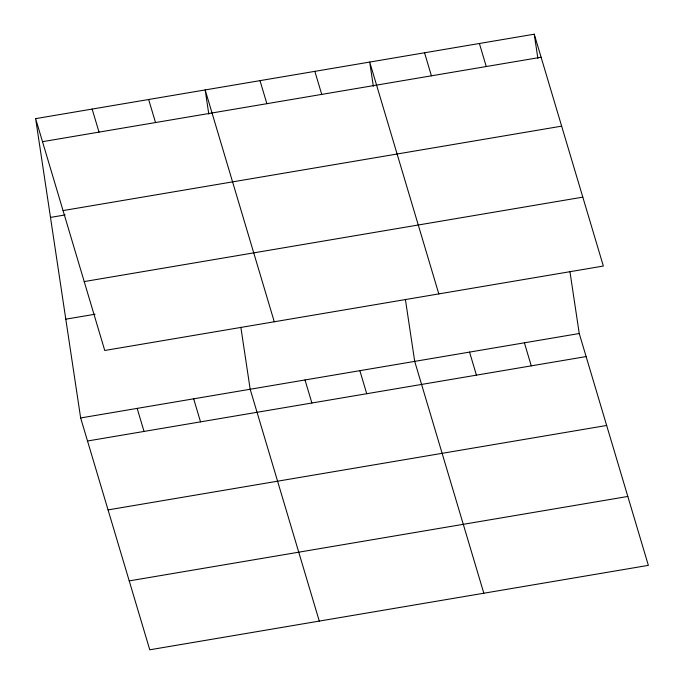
<?xml version="1.0" encoding="UTF-8"?>
<svg xmlns="http://www.w3.org/2000/svg" width="684" height="684" viewBox="0 0 684 684"><rect width="100%" height="100%" fill="white"/><g stroke="black" fill="none" stroke-linecap="round" stroke-linejoin="round"><path stroke-width="1.03" d="M35.636 118.64L534.238 34.2L603.348 266.042L104.755 350.482L35.636 118.64L80.652 417.958L149.762 649.8L648.364 565.36L579.245 333.518L569.926 271.522M42.511 141.682L541.104 57.242M63.048 210.587L561.649 126.147M50.496 217.409L65.142 214.93M84.209 281.577L582.811 197.137M65.792 319.18L95.093 314.221M80.652 417.958L579.245 333.518M87.518 441L586.12 356.569M108.063 509.905L606.657 425.465M129.225 580.896L627.818 496.456M479.39 43.485L486.264 66.528M524.397 342.812L531.271 365.854M424.542 52.779L431.416 75.821M469.557 352.098L476.423 375.14M438.812 293.906L369.702 62.064L373.336 86.235M483.827 593.225L414.709 361.383L405.39 299.387M314.854 71.35L321.719 94.392M359.861 370.677L366.735 393.719M260.006 80.644L266.88 103.686M305.021 379.962L311.887 403.004M274.275 321.771L205.166 89.929L208.8 114.1M319.283 621.089L250.173 389.247L240.845 327.251M148.65 99.496L155.524 122.539M193.666 398.823L200.532 421.866M92.143 109.064L99.018 132.115M137.159 408.391L144.025 431.433M534.238 34.2L537.872 58.371"/></g></svg>
